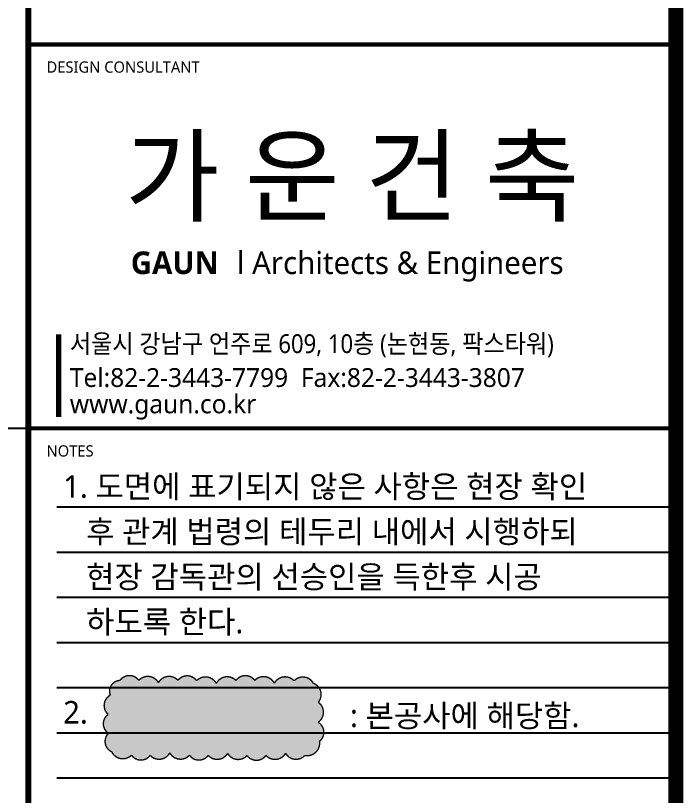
# Model space of a CAD drawing. Header units: millimetres. Extents: x 0 to 252300, y -45585 to -15885.
# Drawn here: x 162740 to 167175, y -26273 to -21093 of the extents above; entities that cross this region are included whole.
import ezdxf
from ezdxf.enums import TextEntityAlignment as Align

# ---------------------------------------------------------------- set-up
doc = ezdxf.new("R2010")
doc.units = ezdxf.units.MM
doc.header["$LTSCALE"] = 1000
doc.linetypes.add('CEN', pattern=[62, 60, -1, 0, -1])
for name, color, linetype in [('PLAN', 253, 'CEN'), ('SOL', 252, 'Continuous'), ('SYM', 3, 'Continuous'), ('XR-SHEET-SHT', 5, 'Continuous'), ('XR-SHEET-TEXT', 3, 'Continuous'), ('XREF', 7, 'CEN')]:
    doc.layers.add(name, color=color, linetype=linetype)
doc.layers.add('XR-SHEET-TEMP', color=171, linetype='Continuous', plot=False)
doc.styles.add('GHS', font='malgun.ttf')
doc.styles.add('XR-SHEET$0$XREF-Form$0$맑은고딕', font='malgun.ttf')
doc.styles.add('맑은고딕B', font='malgunbd.ttf')

# ---------------------------------------------------------------- blocks, each defined once
blk = doc.blocks.new('XR-FORM-EE', base_point=(461, 408))
at = {"layer": 'Defpoints', "linetype": 'Continuous', "ltscale": 2}
for points in [[(147457, 84911), (163900, 84911)], [(147457, 83711), (163900, 83711)], [(147457, 82511), (163900, 82511)], [(147457, 81311), (163900, 81311)], [(147457, 80111), (163900, 80111)], [(147457, 78911), (163900, 78911)], [(147457, 77711), (163900, 77711)]]:
    blk.add_lwpolyline(points, dxfattribs=at)
at = {"layer": 'XR-SHEET-SHT', "color": 5, "const_width": 400}
blk.add_lwpolyline([(9300, 114600), (163900, 114600), (163900, 4200), (9300, 4200)], close=True, dxfattribs=at)
at = {"layer": 'XR-SHEET-SHT', "color": 5}
for points, const_width in [([(146700, 114600), (146700, 4200)], 160), ([(146700, 97200), (163900, 97200)], 114), ([(146700, 87000), (163900, 87000)], 114)]:
    blk.add_lwpolyline(points, dxfattribs=dict(at, const_width=const_width))
at = {"layer": 'XR-SHEET-SHT', "color": 7, "const_width": 140}
blk.add_lwpolyline([(147500, 89500), (147500, 87300)], dxfattribs=at)
at = {"layer": 'XR-SHEET-TEMP'}
blk.add_line((146700, 87000), (146000, 87000), dxfattribs=at)
at = {"layer": 'XR-SHEET-SHT', "color": 7, "style": 'XR-SHEET$0$XREF-Form$0$맑은고딕'}
for s, height, p in [('DESIGN CONSULTANT', 300, (147180, 96600)), ('Tel:82-2-3443-7799  Fax:82-2-3443-3807', 500, (147800, 88350)), ('www.gaun.co.kr', 500, (147800, 87650)), ('NOTES', 300, (147180, 86400))]:
    blk.add_text(s, height=height, dxfattribs=at).set_placement(p, align=Align.MIDDLE_LEFT)
at = {"layer": 'XR-SHEET-SHT', "color": 3, "style": '맑은고딕B'}
blk.add_text('GAUN ', height=600, dxfattribs=at).set_placement((150686, 91400), align=Align.MIDDLE_CENTER)
at = {"layer": 'XR-SHEET-SHT', "color": 7, "style": 'XR-SHEET$0$XREF-Form$0$맑은고딕'}
blk.add_text('l Architects & Engineers', height=600, dxfattribs=at).set_placement((156577, 91400), align=Align.MIDDLE_CENTER)
at = {"layer": 'XR-SHEET-SHT', "color": 7, "style": 'XR-SHEET$0$XREF-Form$0$맑은고딕', "width": 0.9}
blk.add_text('서울시 강남구 언주로 609, 10층 (논현동, 팍스타워)', height=500, dxfattribs=at).set_placement((147800, 89250), align=Align.MIDDLE_LEFT)
at = {"layer": 'XR-SHEET-TEXT', "color": 2, "style": '맑은고딕B'}
blk.add_text('가 운 건 축', height=2000, dxfattribs=at).set_placement((155300, 93700), align=Align.MIDDLE_CENTER)

msp = doc.modelspace()

# ---------------------------------------------------------------- hatches: boundary and pattern name
at = {"layer": 'SOL'}
msp.add_hatch(color=256, dxfattribs=at).paths.add_polyline_path([(163354.4, -25734.7, 0.520567), (163356.2, -25860.2, 0.520567), (163378.6, -25983.6, 0.520567), (163509.5, -26005.6, 0.520567), (163633.1, -26007, 0.520567), (163763.7, -25990, 0.520567), (163894.5, -26005.7, 0.520567), (164019, -26006.7, 0.520567), (164147.9, -25992.9, 0.520567), (164277, -26007.9, 0.520567), (164402.5, -26006.8, 0.520567), (164532.8, -25992.3, 0.520567), (164660.4, -26007.6, 0.520567), (164757.9, -25914.1, 0.520567), (164749.1, -25787.1, 0.520567), (164749.8, -25653.9, 0.520567), (164717.2, -25528.3, 0.520567), (164589.7, -25511.8, 0.520567), (164458.4, -25527.9, 0.520567), (164327.5, -25509.3, 0.520567), (164203.8, -25509.5, 0.520567), (164072.9, -25529.5, 0.520567), (163941.7, -25511.4, 0.520567), (163818.3, -25508.7, 0.520567), (163688.3, -25524.4, 0.520567), (163558, -25509, 0.520567), (163432.8, -25509.1, 0.520567), (163369, -25606.6, 0.520567)])

# ---------------------------------------------------------------- linework, layer by layer
at = {"layer": 'PLAN', "color": 2, "const_width": 9.03}
msp.add_lwpolyline([(163378.6, -25983.6, 0.520567), (163509.5, -26005.6, 0.520567), (163633.1, -26007, 0.520567), (163763.7, -25990, 0.520567), (163894.5, -26005.7, 0.520567), (164019, -26006.7, 0.520567), (164147.9, -25992.9, 0.520567), (164277, -26007.9, 0.520567), (164402.5, -26006.8, 0.520567), (164532.8, -25992.3, 0.520567), (164660.4, -26007.6, 0.520567), (164757.9, -25914.1, 0.520567), (164749.1, -25787.1, 0.520567), (164749.8, -25653.9, 0.520567), (164717.2, -25528.3, 0.520567), (164589.7, -25511.8, 0.520567), (164458.4, -25527.9, 0.520567), (164327.5, -25509.3, 0.520567), (164203.8, -25509.5, 0.520567), (164072.9, -25529.5, 0.520567), (163941.7, -25511.4, 0.520567), (163818.3, -25508.7, 0.520567), (163688.3, -25524.4, 0.520567), (163558, -25509, 0.520567), (163432.8, -25509.1, 0.520567), (163369, -25606.6, 0.520567), (163354.4, -25734.7, 0.520567), (163356.2, -25860.2, 0.520567)], format="xyb", close=True, dxfattribs=at)

# ---------------------------------------------------------------- block references
at = {"layer": 'XREF', "xscale": 0.25, "yscale": 0.25, "zscale": 0.25}
msp.add_blockref('XR-FORM-EE', (126265.3, -45482.7), dxfattribs=at)

# ---------------------------------------------------------------- texts
at = {"layer": 'SYM', "style": 'GHS'}
for s, p in [('1. 도면에 표기되지 않은 사항은 현장 확인', (163055.2, -24220.8)), ('   후 관계 법령의 테두리 내에서 시행하되', (163055.2, -24520.8)), ('   현장 감독관의 선승인을 득한후 시공', (163055.2, -24820.8)), ('   하도록 한다.', (163055.2, -25120.8)), (': 본공사에 해당함.', (164960.7, -25743.9))]:
    msp.add_text(s, height=150, dxfattribs=at).set_placement(p, align=Align.MIDDLE_LEFT)
at = {"layer": 'SYM', "color": 6, "style": 'GHS'}
msp.add_text('2. ', height=150, dxfattribs=at).set_placement((163055.2, -25720.8), align=Align.MIDDLE_LEFT)

doc.saveas('drawing.dxf')
